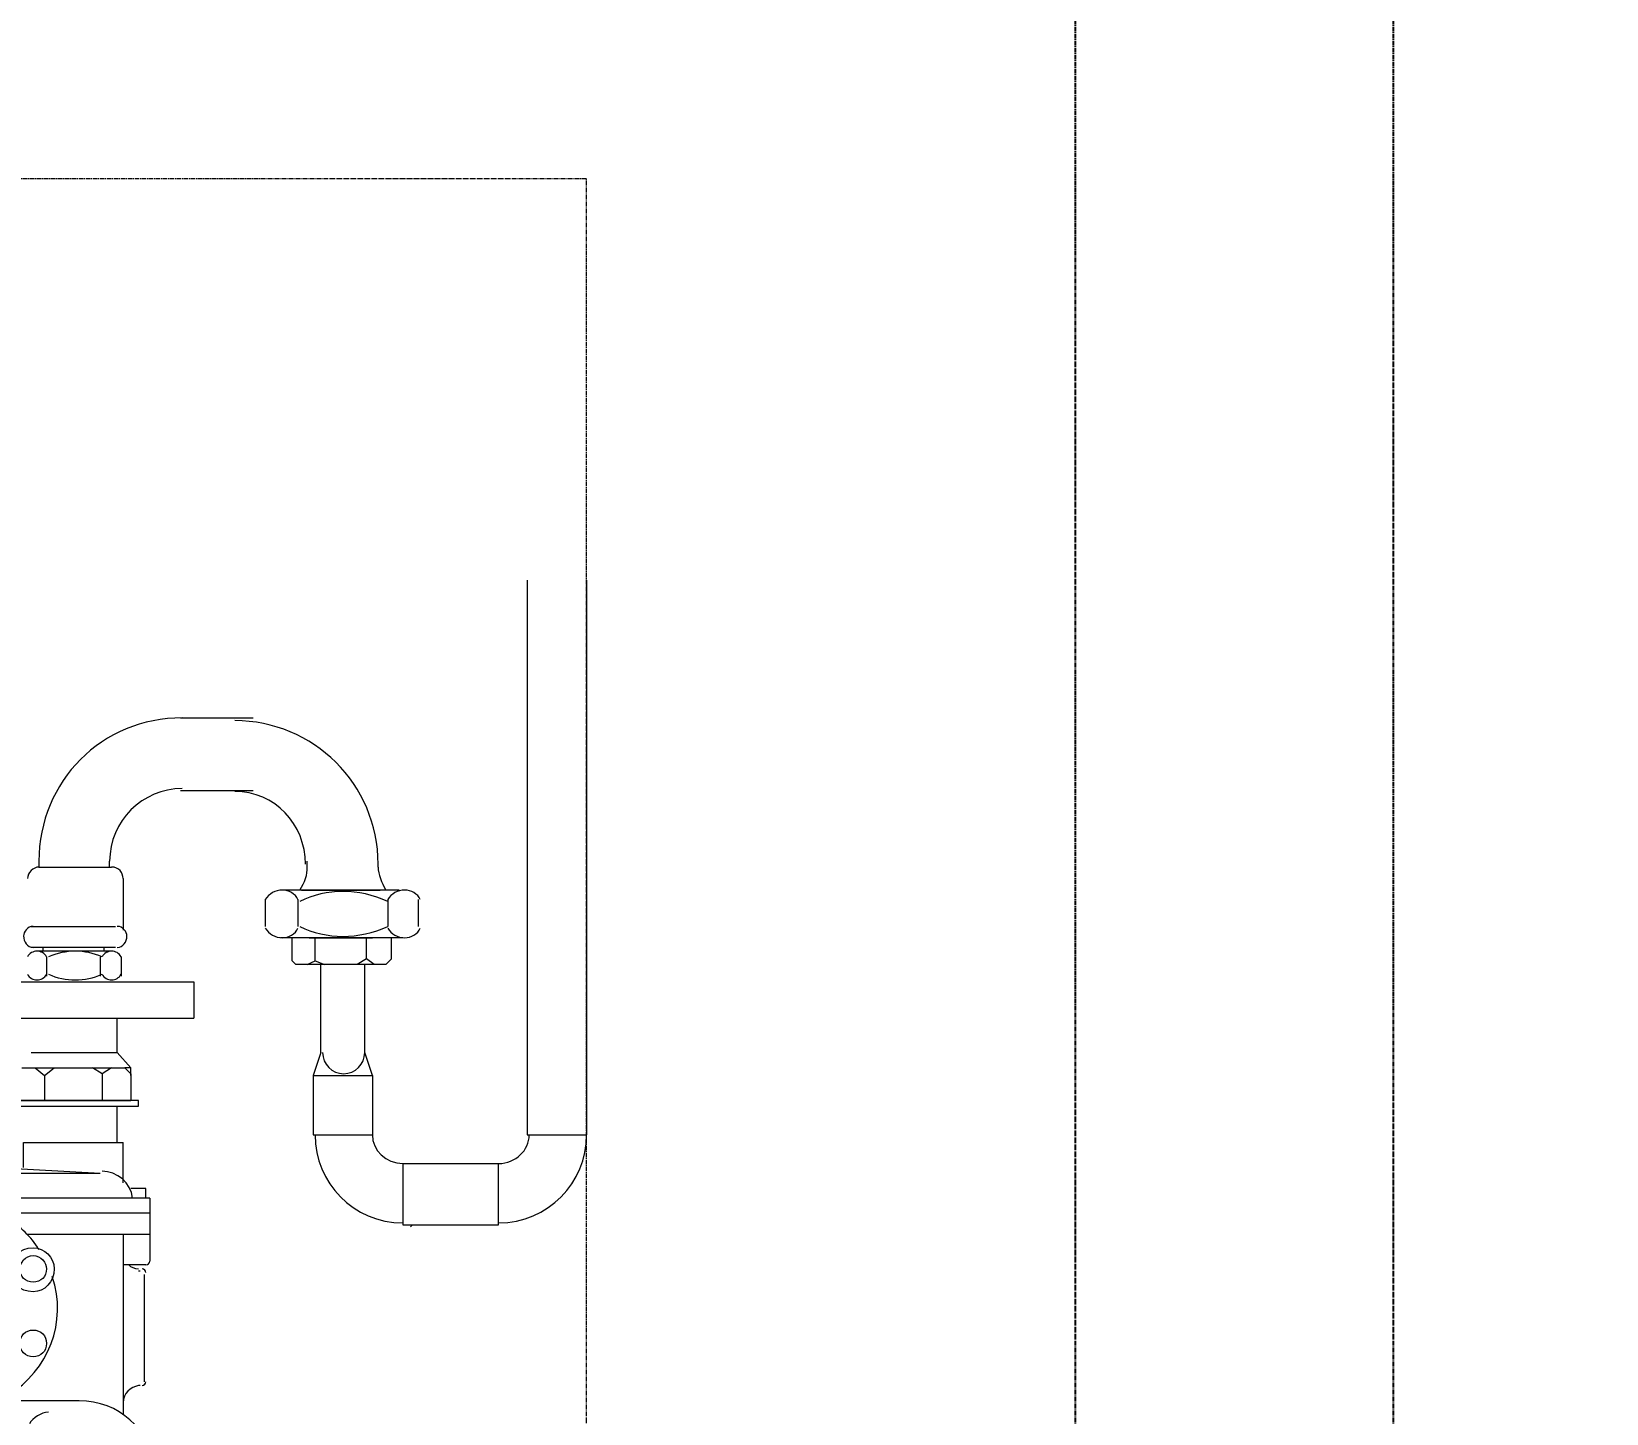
# Model space of a CAD drawing. Header units: millimetres. Extents: x -9013 to 516, y -36629 to 6082.
# Drawn here: x -3642.9 to -3320.9, y -16533.2 to -16250.8 of the extents above; entities that cross this region are included whole.
import ezdxf

# ---------------------------------------------------------------- set-up
doc = ezdxf.new("R2010")
doc.units = ezdxf.units.MM
doc.header["$LTSCALE"] = 0.05
doc.linetypes.add('CENTER', pattern=[50.8, 31.75, -6.35, 6.35, -6.35])
doc.linetypes.add('CENTER2', pattern=[28.575, 19.05, -3.175, 3.175, -3.175])
doc.layers.get('0').update_dxf_attribs({"lineweight": 18})
doc.layers.get('Defpoints').update_dxf_attribs({"color": 140, "lineweight": 18})
doc.layers.add('1', color=7, linetype='Continuous')
doc.layers.add('HWAT___5CS', color=3, linetype='CENTER2')
doc.layers.add('G-Anno-Std-Cntr', color=1, linetype='CENTER2', lineweight=18)
doc.styles.add('trebuchet_MS', font='trebuc.ttf')
doc.dimstyles.new('MGP', dxfattribs={"dimtxt": 2.5, "dimasz": 2.5, "dimexe": 1.25, "dimexo": 0.625, "dimtad": 1, "dimdec": 0, "dimtxsty": 'trebuchet_MS', "dimcen": 2.5, "dimclrt": 7, "dimadec": 0, "dimazin": 0, "dimtfac": 1, "dimtdec": 0, "dimtmove": 0, "dimatfit": 3, "dimfxl": 1.148294, "dimfxlon": 1, "dimarcsym": 2})

# ---------------------------------------------------------------- blocks, each defined once
blk = doc.blocks.new('*D461')
at = {"color": 0, "lineweight": -2, "transparency": 16777216}
for p, q in [((-3276.99, -16280.88), (-3149.16, -16280.88)), ((-3162.16, -16705.88), (-3162.16, -16305.88)), ((-3276.99, -16730.88), (-3149.16, -16730.88))]:
    blk.add_line(p, q, dxfattribs=at)
at = {"color": 0, "transparency": 16777216}
for points in [[(-3166.33, -16305.88), (-3158, -16305.88), (-3162.16, -16280.88)], [(-3166.33, -16705.88), (-3158, -16705.88), (-3162.16, -16730.88)]]:
    blk.add_solid(points, dxfattribs=at)
at = {"layer": 'Defpoints', "color": 0, "transparency": 16777216}
for p in [(-3434.79, -16280.88), (-3162.16, -16280.88), (-3434.79, -16730.88)]:
    blk.add_point(p, dxfattribs=at)
at = {"color": 7, "transparency": 16777216, "insert": (-3180.88, -16505.88), "char_height": 25, "attachment_point": 5, "rotation": 90, "style": 'trebuchet_MS'}
blk.add_mtext('450', dxfattribs=at)
blk = doc.blocks.new('*D462')
at = {"color": 0, "lineweight": -2, "transparency": 16777216}
for p, q in [((-3276.99, -16180.88), (-3149.16, -16180.88)), ((-3162.16, -16255.88), (-3162.16, -16205.88)), ((-3276.99, -16280.88), (-3149.16, -16280.88))]:
    blk.add_line(p, q, dxfattribs=at)
at = {"color": 0, "transparency": 16777216}
for points in [[(-3166.33, -16205.88), (-3158, -16205.88), (-3162.16, -16180.88)], [(-3166.33, -16255.88), (-3158, -16255.88), (-3162.16, -16280.88)]]:
    blk.add_solid(points, dxfattribs=at)
at = {"layer": 'Defpoints', "color": 0, "transparency": 16777216}
for p in [(-3529.46, -16180.88), (-3162.16, -16180.88), (-3434.79, -16280.88)]:
    blk.add_point(p, dxfattribs=at)
at = {"color": 7, "transparency": 16777216, "insert": (-3180.88, -16230.88), "char_height": 25, "attachment_point": 5, "rotation": 90, "style": 'trebuchet_MS'}
blk.add_mtext('100', dxfattribs=at)
blk = doc.blocks.new('*D464')
at = {"color": 0, "lineweight": -2, "transparency": 16777216}
for p, q in [((-3125.48, -15080.88), (-2997.65, -15080.88)), ((-3010.65, -15105.88), (-3010.65, -17405.88)), ((-3125.48, -17430.88), (-2997.65, -17430.88))]:
    blk.add_line(p, q, dxfattribs=at)
at = {"color": 0, "transparency": 16777216}
for points in [[(-3014.82, -15105.88), (-3006.48, -15105.88), (-3010.65, -15080.88)], [(-3014.82, -17405.88), (-3006.48, -17405.88), (-3010.65, -17430.88)]]:
    blk.add_solid(points, dxfattribs=at)
at = {"layer": 'Defpoints', "color": 0, "transparency": 16777216}
for p in [(-3631.63, -15080.88), (-3378.33, -17430.88), (-3010.65, -17430.88)]:
    blk.add_point(p, dxfattribs=at)
at = {"color": 7, "transparency": 16777216, "insert": (-3029.37, -16255.88), "char_height": 25, "attachment_point": 5, "rotation": 90, "style": 'trebuchet_MS'}
blk.add_mtext('2350', dxfattribs=at)
blk = doc.blocks.new('gas meter 1')
at = {"layer": '1', "color": 42, "lineweight": 9}
for points in [[(-6242.32, 3115), (-6242.32, 3001.6)], [(-6230.2, 3115), (-6230.2, 3001.6)], [(-6284.55, 3018.42), (-6286.11, 3013.72), (-6273.99, 3013.72), (-6275.56, 3018.42)], [(-6286.11, 3013.72), (-6286.11, 3001.6)], [(-6273.99, 3013.72), (-6273.99, 3001.6)], [(-6267.74, 2995.74), (-6248.19, 2995.74)], [(-6267.74, 2983.22), (-6248.19, 2983.22)]]:
    blk.add_lwpolyline(points, dxfattribs=at)
at = {"layer": '1', "color": 0, "lineweight": 5}
for points in [[(-6313.24, 3086.84), (-6298.38, 3086.84)], [(-6313.24, 3071.98), (-6298.38, 3071.98)], [(-6342.17, 3057.52), (-6342.17, 3056.34), (-6327.31, 3056.34)], [(-6327.71, 3056.34), (-6327.71, 3057.52)], [(-6287.29, 3056.34), (-6287.29, 3057.52)], [(-6272.82, 3056.34), (-6272.82, 3057.52)], [(-6324.97, 3054), (-6324.97, 3043.44)], [(-6268.52, 3051.65), (-6291.98, 3051.65)], [(-6288.46, 3051.65), (-6272.43, 3051.65)], [(-6295.89, 3049.7), (-6295.89, 3044.22)], [(-6289.24, 3049.7), (-6289.24, 3044.22)], [(-6270.86, 3049.7), (-6270.86, 3044.22)], [(-6264.61, 3049.7), (-6264.61, 3044.22)], [(-6343.74, 3044.22), (-6326.53, 3044.22)], [(-6267.74, 3041.88), (-6292.76, 3041.88)], [(-6268.52, 3041.88), (-6291.98, 3041.88)], [(-6270.08, 3041.88), (-6290.41, 3041.88)], [(-6290.41, 3037.18), (-6290.41, 3041.88)], [(-6286.9, 3041.88), (-6273.99, 3041.88)], [(-6285.72, 3037.18), (-6285.72, 3041.88)], [(-6275.17, 3037.58), (-6275.17, 3041.88)], [(-6270.08, 3037.58), (-6270.08, 3041.88)], [(-6326.53, 3039.92), (-6343.74, 3039.92)], [(-6327.31, 3039.14), (-6342.56, 3039.14)], [(-6328.88, 3039.92), (-6341.39, 3039.92)], [(-6341.39, 3039.92), (-6341.39, 3039.14)], [(-6340.61, 3037.97), (-6340.61, 3034.06)], [(-6329.66, 3037.97), (-6329.66, 3034.06)], [(-6328.88, 3039.92), (-6328.88, 3039.14)], [(-6325.36, 3037.97), (-6325.36, 3034.06)], [(-6271.25, 3036.4), (-6289.63, 3036.4), (-6290.41, 3037.18)], [(-6287.29, 3036.4), (-6285.72, 3037.18)], [(-6285.72, 3037.18), (-6283.77, 3036.4)], [(-6275.17, 3037.58), (-6277.12, 3036.4)], [(-6273.6, 3036.4), (-6275.17, 3037.58)], [(-6270.08, 3037.58), (-6271.25, 3036.4)], [(-6284.55, 3018.42), (-6284.55, 3036.4)], [(-6275.56, 3018.42), (-6275.56, 3036.4)], [(-6476.68, 3032.88), (-6476.68, 3025.45), (-6310.5, 3025.45)], [(-6476.68, 3032.88), (-6310.5, 3032.88)], [(-6310.5, 3032.88), (-6310.5, 3025.45)], [(-6343.74, 3025.45), (-6326.14, 3025.45)], [(-6326.14, 3018.42), (-6326.14, 3025.45)], [(-6343.74, 3018.42), (-6326.14, 3018.42)], [(-6326.14, 3018.42), (-6323.4, 3015.29), (-6324.58, 3015.29)], [(-6345.69, 3015.29), (-6324.58, 3015.29)], [(-6342.95, 3015.29), (-6341, 3013.72)], [(-6341, 3013.72), (-6339.04, 3015.29)], [(-6329.27, 3014.11), (-6331.22, 3015.29)], [(-6327.31, 3015.29), (-6329.27, 3014.11)], [(-6324.58, 3015.29), (-6323.4, 3014.11)], [(-6323.4, 3013.72), (-6323.4, 3015.29)], [(-6341, 3013.72), (-6341, 3008.64)], [(-6329.27, 3014.11), (-6329.27, 3008.64)], [(-6323.4, 3014.11), (-6323.4, 3008.64)], [(-6321.84, 3008.64), (-6348.43, 3008.64)], [(-6346.86, 3008.64), (-6323.4, 3008.64)], [(-6321.84, 3007.47), (-6321.84, 3008.64)], [(-6348.43, 3007.47), (-6321.84, 3007.47)], [(-6326.14, 3000.04), (-6326.14, 3007.47)], [(-6286.11, 3001.6), (-6273.99, 3001.6)], [(-6242.32, 3001.6), (-6230.2, 3001.6)], [(-6345.3, 2994.96), (-6345.3, 3000.04), (-6324.97, 3000.04)], [(-6324.97, 2991.83), (-6324.97, 3000.04)], [(-6267.74, 2995.74), (-6267.74, 2983.22)], [(-6248.19, 2983.22), (-6248.19, 2995.74)], [(-6415.68, 2993.78), (-6394.57, 2994.96), (-6350.77, 2994.96), (-6329.66, 2993.78)], [(-6346.86, 2993.78), (-6339.04, 2993.78), (-6329.66, 2993.78)], [(-6319.49, 2988.7), (-6425.46, 2988.7)], [(-6322.62, 2990.65), (-6323.4, 2990.65)], [(-6320.28, 2990.65), (-6322.62, 2990.65)], [(-6320.28, 2988.7), (-6320.28, 2990.65)], [(-6319.49, 2988.7), (-6319.49, 2975.8)], [(-6319.49, 2985.57), (-6425.46, 2985.57)], [(-6266.17, 2982.83), (-6265.78, 2983.22)], [(-6319.49, 2981.27), (-6344.52, 2981.27)], [(-6324.97, 2981.27), (-6324.97, 2944.51)], [(-6320.28, 2975.01), (-6324.97, 2975.01)], [(-6321.84, 2973.84), (-6321.45, 2973.84)], [(-6320.67, 2973.06), (-6320.67, 2951.16)], [(-6321.45, 2950.38), (-6321.84, 2950.38)], [(-6333.96, 2947.25), (-6410.99, 2947.25)]]:
    blk.add_lwpolyline(points, dxfattribs=at)
for points in [[(-6312.85, 3086.84), (-6329.27, 3086.84), (-6342.17, 3073.94), (-6342.17, 3057.52)], [(-6272.82, 3056.93), (-6272.82, 3073.35), (-6286.11, 3086.26), (-6302.14, 3086.26)], [(-6312.85, 3072.38), (-6321.06, 3072.38), (-6327.71, 3065.73), (-6327.71, 3057.52)], [(-6287.68, 3056.93), (-6287.68, 3065.14), (-6293.93, 3071.79), (-6302.14, 3071.79)], [(-6342.17, 3056.34), (-6343.35, 3056.34), (-6344.52, 3055.17), (-6344.52, 3054)], [(-6324.97, 3054), (-6324.97, 3055.17), (-6325.75, 3056.34), (-6327.31, 3056.34)], [(-6288.85, 3051.65), (-6287.68, 3053.22), (-6287.29, 3054.78), (-6287.29, 3056.34)], [(-6272.82, 3056.34), (-6272.82, 3054.78), (-6272.04, 3053.22), (-6271.25, 3051.65)], [(-6270.86, 3049.31), (-6276.73, 3052.04), (-6283.38, 3052.04), (-6288.85, 3049.31)], [(-6288.85, 3044.22), (-6283.38, 3041.49), (-6276.73, 3041.49), (-6270.86, 3044.22)], [(-6329.27, 3037.97), (-6332.79, 3039.53), (-6336.7, 3039.53), (-6340.22, 3037.97)], [(-6340.22, 3034.45), (-6336.7, 3032.88), (-6332.79, 3032.88), (-6329.27, 3034.45)], [(-6323.01, 2988.7), (-6323.4, 2991.83), (-6326.14, 2994.17), (-6329.27, 2994.17)], [(-6342.17, 2978.14), (-6343.74, 2980.88), (-6346.08, 2982.83), (-6348.43, 2984.4)], [(-6320.28, 2975.01), (-6319.88, 2975.01), (-6319.49, 2975.4), (-6319.49, 2975.8)], [(-6348.43, 2948.43), (-6340.22, 2953.51), (-6336.31, 2963.28), (-6339.44, 2972.67)], [(-6323.79, 2975.01), (-6323.4, 2974.62), (-6322.62, 2974.23), (-6321.84, 2974.23)], [(-6320.28, 2973.45), (-6320.28, 2973.84), (-6320.67, 2974.23), (-6321.06, 2974.23)], [(-6321.84, 2950.38), (-6323.4, 2949.99), (-6324.97, 2948.82), (-6324.97, 2946.86)], [(-6321.06, 2950.38), (-6320.67, 2950.38), (-6320.28, 2950.77), (-6320.28, 2951.16)], [(-6318.71, 2933.57), (-6319.49, 2941.39), (-6325.75, 2947.25), (-6333.96, 2947.25)], [(-6340.22, 2944.91), (-6341.78, 2944.91), (-6343.35, 2943.73), (-6344.13, 2942.56)]]:
    blk.add_open_spline(points, degree=3, dxfattribs=at)
for points, knots in [([(-6289.24, 3049.7), (-6289.63, 3050.87), (-6291.2, 3051.65), (-6292.37, 3051.65), (-6293.93, 3051.65), (-6295.11, 3050.87), (-6295.89, 3049.7)], [0, 0, 0, 0, 1, 1, 1, 2, 2, 2, 2]), ([(-6264.22, 3049.7), (-6264.61, 3050.87), (-6266.17, 3051.65), (-6267.34, 3051.65), (-6268.91, 3051.65), (-6270.08, 3050.87), (-6270.86, 3049.7)], [0, 0, 0, 0, 1, 1, 1, 2, 2, 2, 2]), ([(-6343.35, 3044.22), (-6344.52, 3044.22), (-6345.3, 3043.05), (-6345.3, 3042.27), (-6345.3, 3041.09), (-6344.52, 3039.92), (-6343.35, 3039.92)], [0, 0, 0, 0, 1, 1, 1, 2, 2, 2, 2]), ([(-6326.14, 3039.92), (-6324.97, 3039.92), (-6324.19, 3041.09), (-6324.19, 3042.27), (-6324.19, 3043.05), (-6324.97, 3044.22), (-6326.14, 3044.22)], [0, 0, 0, 0, 1, 1, 1, 2, 2, 2, 2]), ([(-6295.89, 3043.83), (-6295.11, 3042.66), (-6293.93, 3041.88), (-6292.37, 3041.88), (-6291.2, 3041.88), (-6289.63, 3042.66), (-6289.24, 3043.83)], [0, 0, 0, 0, 1, 1, 1, 2, 2, 2, 2]), ([(-6270.86, 3043.83), (-6270.08, 3042.66), (-6268.91, 3041.88), (-6267.34, 3041.88), (-6266.17, 3041.88), (-6264.61, 3042.66), (-6264.22, 3043.83)], [0, 0, 0, 0, 1, 1, 1, 2, 2, 2, 2]), ([(-6340.61, 3037.97), (-6341, 3038.75), (-6341.78, 3039.14), (-6342.56, 3039.14), (-6343.35, 3039.14), (-6344.13, 3038.75), (-6344.52, 3037.97)], [0, 0, 0, 0, 1, 1, 1, 2, 2, 2, 2]), ([(-6325.36, 3037.97), (-6325.75, 3038.75), (-6326.53, 3039.14), (-6327.31, 3039.14), (-6328.1, 3039.14), (-6328.88, 3038.75), (-6329.27, 3037.97)], [0, 0, 0, 0, 1, 1, 1, 2, 2, 2, 2]), ([(-6344.52, 3034.45), (-6344.13, 3033.67), (-6343.35, 3033.27), (-6342.56, 3033.27), (-6341.78, 3033.27), (-6341, 3033.67), (-6340.61, 3034.45)], [0, 0, 0, 0, 1, 1, 1, 2, 2, 2, 2]), ([(-6329.27, 3034.45), (-6328.88, 3033.67), (-6328.1, 3033.27), (-6327.31, 3033.27), (-6326.53, 3033.27), (-6325.75, 3033.67), (-6325.36, 3034.45)], [0, 0, 0, 0, 1, 1, 1, 2, 2, 2, 2]), ([(-6284.16, 3018.42), (-6284.16, 3016.07), (-6282.2, 3014.11), (-6279.86, 3014.11), (-6277.51, 3014.11), (-6275.56, 3016.07), (-6275.56, 3018.42)], [0, 0, 0, 0, 1, 1, 1, 2, 2, 2, 2]), ([(-6343.35, 2978.53), (-6346.08, 2978.53), (-6348.04, 2976.58), (-6348.04, 2974.23), (-6348.04, 2971.49), (-6346.08, 2969.54), (-6343.35, 2969.54), (-6341, 2969.54), (-6339.04, 2971.49), (-6339.04, 2974.23), (-6339.04, 2976.58), (-6341, 2978.53), (-6343.35, 2978.53)], [0, 0, 0, 0, 1, 1, 1, 2, 2, 2, 3, 3, 3, 4, 4, 4, 4]), ([(-6343.35, 2976.97), (-6344.91, 2976.97), (-6346.08, 2975.4), (-6346.08, 2974.23), (-6346.08, 2972.67), (-6344.91, 2971.49), (-6343.35, 2971.49), (-6341.78, 2971.49), (-6340.61, 2972.67), (-6340.61, 2974.23), (-6340.61, 2975.4), (-6341.78, 2976.97), (-6343.35, 2976.97)], [0, 0, 0, 0, 1, 1, 1, 2, 2, 2, 3, 3, 3, 4, 4, 4, 4]), ([(-6343.35, 2976.97), (-6344.91, 2976.97), (-6346.08, 2975.4), (-6346.08, 2974.23), (-6346.08, 2972.67), (-6344.91, 2971.49), (-6343.35, 2971.49), (-6341.78, 2971.49), (-6340.61, 2972.67), (-6340.61, 2974.23), (-6340.61, 2975.4), (-6341.78, 2976.97), (-6343.35, 2976.97)], [0, 0, 0, 0, 1, 1, 1, 2, 2, 2, 3, 3, 3, 4, 4, 4, 4]), ([(-6343.35, 2961.72), (-6344.91, 2961.72), (-6346.08, 2960.55), (-6346.08, 2958.98), (-6346.08, 2957.42), (-6344.91, 2956.25), (-6343.35, 2956.25), (-6341.78, 2956.25), (-6340.61, 2957.42), (-6340.61, 2958.98), (-6340.61, 2960.55), (-6341.78, 2961.72), (-6343.35, 2961.72)], [0, 0, 0, 0, 1, 1, 1, 2, 2, 2, 3, 3, 3, 4, 4, 4, 4]), ([(-6343.35, 2961.72), (-6344.91, 2961.72), (-6346.08, 2960.55), (-6346.08, 2958.98), (-6346.08, 2957.42), (-6344.91, 2956.25), (-6343.35, 2956.25), (-6341.78, 2956.25), (-6340.61, 2957.42), (-6340.61, 2958.98), (-6340.61, 2960.55), (-6341.78, 2961.72), (-6343.35, 2961.72)], [0, 0, 0, 0, 1, 1, 1, 2, 2, 2, 3, 3, 3, 4, 4, 4, 4]), ([(-6343.35, 2961.72), (-6344.91, 2961.72), (-6346.08, 2960.55), (-6346.08, 2958.98), (-6346.08, 2957.42), (-6344.91, 2956.25), (-6343.35, 2956.25), (-6341.78, 2956.25), (-6340.61, 2957.42), (-6340.61, 2958.98), (-6340.61, 2960.55), (-6341.78, 2961.72), (-6343.35, 2961.72)], [0, 0, 0, 0, 1, 1, 1, 2, 2, 2, 3, 3, 3, 4, 4, 4, 4])]:
    blk.add_open_spline(points, degree=3, knots=knots, dxfattribs=at)
at = {"layer": '1', "color": 42, "lineweight": 9}
for points in [[(-6285.72, 3001.6), (-6285.72, 2991.83), (-6277.9, 2983.62), (-6267.74, 2983.62)], [(-6273.99, 3001.6), (-6273.99, 2998.47), (-6271.25, 2995.74), (-6267.74, 2995.74)], [(-6248.19, 2995.74), (-6244.67, 2995.74), (-6241.93, 2998.47), (-6241.93, 3001.6)], [(-6248.19, 2983.62), (-6238.02, 2983.62), (-6230.2, 2991.83), (-6230.2, 3001.6)]]:
    blk.add_open_spline(points, degree=3, dxfattribs=at)
at = {"layer": 'G-Anno-Std-Cntr'}
blk.add_lwpolyline([(-6480.2, 2746.98), (-6230.2, 2746.98), (-6230.2, 3196.98), (-6480.2, 3196.98)], close=True, dxfattribs=at)

msp = doc.modelspace()

# ---------------------------------------------------------------- linework, layer by layer
at = {"layer": 'HWAT___5CS', "color": 2}
for p, q in [((-3429.46, -17430.88), (-3429.46, -15080.88)), ((-3364.46, -17430.88), (-3364.46, -15080.88))]:
    msp.add_line(p, q, dxfattribs=at)

# ---------------------------------------------------------------- block references
at = {"layer": 'G-Anno-Std-Cntr', "color": 7, "linetype": 'CENTER'}
msp.add_blockref('gas meter 1', (2700.74, -19477.86), dxfattribs=at)

# ---------------------------------------------------------------- dimensions: what is measured, and where the dimension line sits
for base, p1, p2, picture, middle in [((-3010.65, -17430.88), (-3631.63, -15080.88), (-3378.33, -17430.88), '*D464', (-3029.37, -16255.88)), ((-3162.16, -16180.88), (-3434.79, -16280.88), (-3529.46, -16180.88), '*D462', (-3180.88, -16230.88)), ((-3162.16, -16280.88), (-3434.79, -16730.88), (-3434.79, -16280.88), '*D461', (-3180.88, -16505.88))]:
    dim = msp.add_linear_dim(base=base, p1=p1, p2=p2, angle=90, dimstyle='MGP', override={"dimscale": 100, "dimtxt": 0.25, "dimasz": 0.25, "dimexe": 0.13, "dimexo": 0.06, "dimgap": 0.06, "dimarcsym": 1})
    dim.commit()
    dim.dimension.update_dxf_attribs({"geometry": picture, "text_midpoint": middle})

doc.saveas('drawing.dxf')
